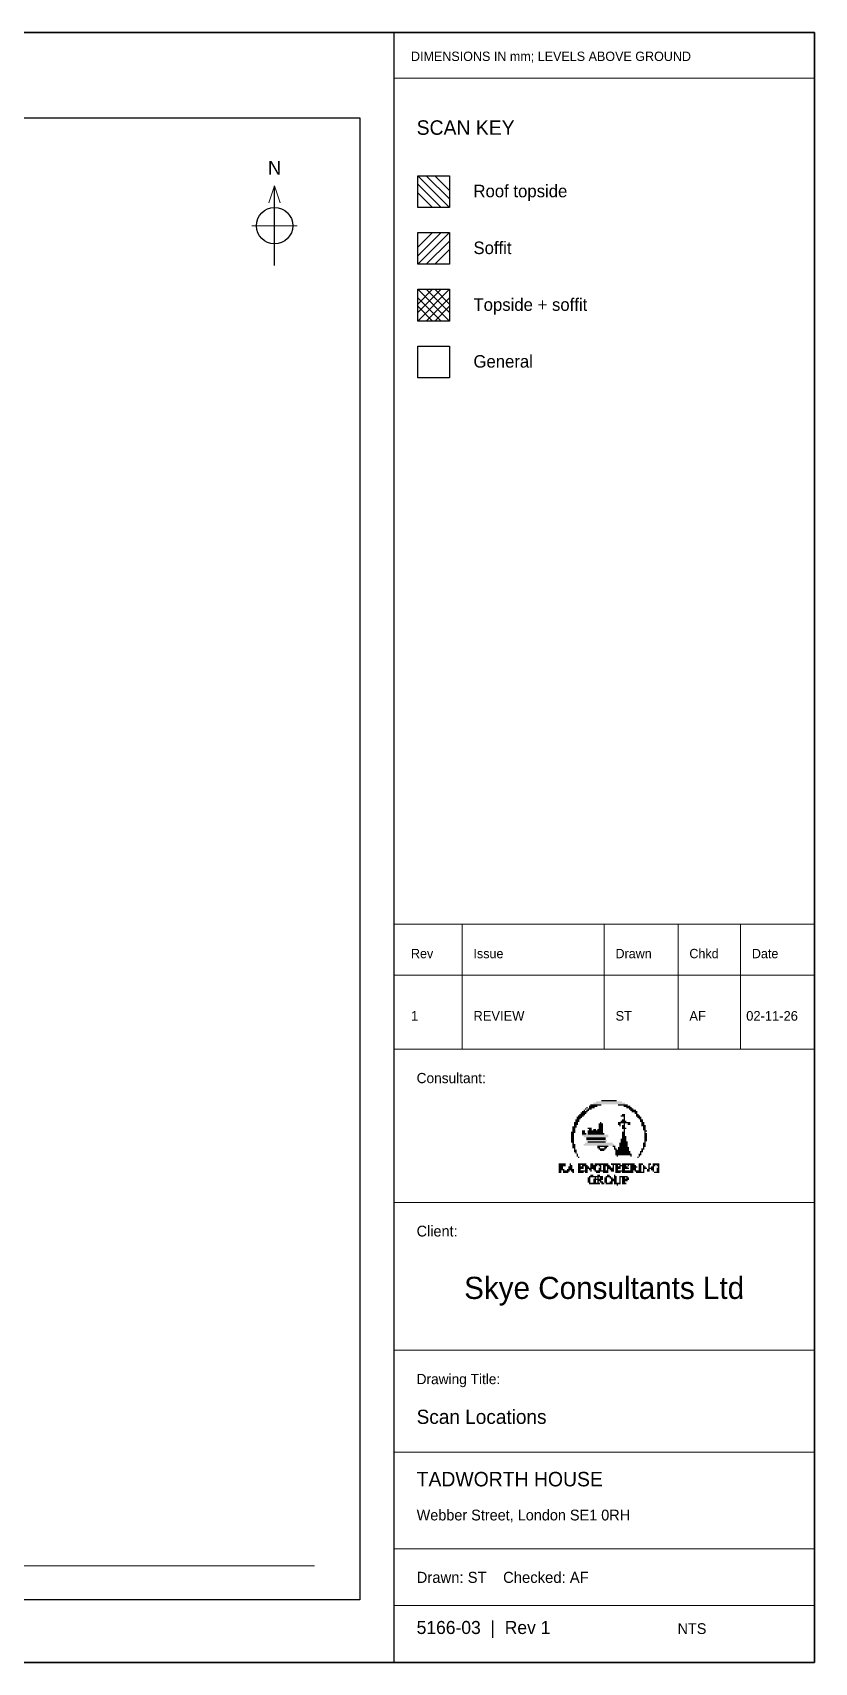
# Paper-space layout '03 Scan Locations' of a CAD drawing. Header units: millimetres. Extents: x 5 to 415, y 5 to 292.
# Drawn here: x 277.4 to 415, y 5 to 292 of the extents above; entities that cross this region are included whole.
import ezdxf
from ezdxf.enums import TextEntityAlignment as Align

# ---------------------------------------------------------------- set-up
doc = ezdxf.new("R2010")
doc.units = ezdxf.units.MM
for name, color, linetype in [('FRAME', 7, 'Continuous'), ('SCAN_BOTH', 7, 'Continuous'), ('SCAN_GENERAL', 7, 'Continuous'), ('SCAN_SOFFIT', 7, 'Continuous'), ('SCAN_TOPSIDE', 7, 'Continuous'), ('TEXT', 7, 'Continuous')]:
    doc.layers.add(name, color=color, linetype=linetype)

# ---------------------------------------------------------------- blocks, each defined once
blk = doc.blocks.new('SHEET_03')
at = {"layer": 'FRAME', "color": 7, "linetype": 'Continuous', "lineweight": 35}
for p, q in [((5, 292), (415, 292)), ((415, 292), (415, 5)), ((415, 5), (5, 5))]:
    blk.add_line(p, q, dxfattribs=at)
at = {"layer": 'FRAME', "color": 7, "linetype": 'Continuous', "lineweight": 30}
blk.add_line((341, 292), (341, 5), dxfattribs=at)
at = {"layer": 'FRAME', "color": 7, "linetype": 'Continuous', "lineweight": 18}
blk.add_line((341, 284), (415, 284), dxfattribs=at)
at = {"layer": 'FRAME', "color": 7, "linetype": 'Continuous', "lineweight": 25}
for p, q in [((15, 277), (335, 277)), ((335, 277), (335, 16)), ((320, 251), (320, 265)), ((335, 16), (15, 16))]:
    blk.add_line(p, q, dxfattribs=at)
at = {"layer": 'FRAME', "color": 7, "linetype": 'Continuous', "lineweight": 20}
for p, q in [((320, 265), (319, 262)), ((320, 265), (321, 262)), ((341, 135), (415, 135)), ((341, 126), (415, 126)), ((341, 113), (415, 113)), ((341, 86), (415, 86)), ((341, 60), (415, 60)), ((341, 42), (415, 42)), ((341, 25), (415, 25)), ((341, 15), (415, 15))]:
    blk.add_line(p, q, dxfattribs=at)
at = {"layer": 'FRAME', "color": 7, "linetype": 'Continuous', "lineweight": 15}
for p, q in [((316, 258), (324, 258)), ((353, 135), (353, 113)), ((378, 135), (378, 113)), ((391, 135), (391, 113)), ((402, 135), (402, 113)), ((28, 22), (327, 22))]:
    blk.add_line(p, q, dxfattribs=at)
at = {"layer": 'FRAME'}
blk.add_circle((320, 258), 3.2, dxfattribs=at)
for points in [[(376.07, 103.54), (381.66, 103.54), (376.07, 103.3), (381.66, 103.3)], [(376.56, 103.79), (381.17, 103.79), (376.56, 103.54), (381.17, 103.54)], [(377.53, 104.03), (380.2, 104.03), (377.53, 103.79), (380.2, 103.79)], [(372.91, 100.63), (373.64, 100.63), (372.91, 100.39), (373.64, 100.39)], [(373.16, 101.11), (374.13, 101.11), (373.16, 100.87), (374.13, 100.87)], [(373.16, 100.87), (373.89, 100.87), (373.16, 100.63), (373.89, 100.63)], [(373.4, 101.36), (374.37, 101.36), (373.4, 101.11), (374.37, 101.11)], [(373.64, 101.6), (374.61, 101.6), (373.64, 101.36), (374.61, 101.36)], [(373.89, 101.84), (374.86, 101.84), (373.89, 101.6), (374.86, 101.6)], [(374.13, 102.09), (375.1, 102.09), (374.13, 101.84), (375.1, 101.84)], [(374.37, 102.33), (374.61, 102.33), (374.37, 102.09), (374.61, 102.09)], [(374.61, 102.57), (374.86, 102.57), (374.61, 102.33), (374.86, 102.33)], [(374.86, 102.81), (375.1, 102.81), (374.86, 102.57), (375.1, 102.57)], [(374.86, 102.33), (375.34, 102.33), (374.86, 102.09), (375.34, 102.09)], [(375.1, 102.57), (375.83, 102.57), (375.1, 102.33), (375.83, 102.33)], [(375.34, 103.06), (376.8, 103.06), (375.34, 102.81), (376.8, 102.81)], [(375.34, 102.81), (376.31, 102.81), (375.34, 102.57), (376.31, 102.57)], [(375.59, 103.3), (377.53, 103.3), (375.59, 103.06), (377.53, 103.06)], [(380.44, 103.3), (382.14, 103.3), (380.44, 103.06), (382.14, 103.06)], [(380.93, 101.36), (381.66, 101.36), (380.93, 101.11), (381.66, 101.11)], [(381.17, 101.6), (381.66, 101.6), (381.17, 101.36), (381.66, 101.36)], [(381.17, 100.63), (381.66, 100.63), (381.17, 100.39), (381.66, 100.39)], [(381.41, 103.06), (382.63, 103.06), (381.41, 102.81), (382.63, 102.81)], [(381.41, 101.11), (381.66, 101.11), (381.41, 100.87), (381.66, 100.87)], [(381.41, 100.87), (381.66, 100.87), (381.41, 100.63), (381.66, 100.63)], [(381.9, 102.81), (382.87, 102.81), (381.9, 102.57), (382.87, 102.57)], [(382.39, 102.57), (383.11, 102.57), (382.39, 102.33), (383.11, 102.33)], [(382.63, 102.33), (383.6, 102.33), (382.63, 102.09), (383.6, 102.09)], [(382.87, 102.09), (383.84, 102.09), (382.87, 101.84), (383.84, 101.84)], [(383.36, 101.84), (383.84, 101.84), (383.36, 101.6), (383.84, 101.6)], [(383.6, 101.6), (384.09, 101.6), (383.6, 101.36), (384.09, 101.36)], [(383.6, 101.36), (384.33, 101.36), (383.6, 101.11), (384.33, 101.11)], [(383.84, 101.11), (384.57, 101.11), (383.84, 100.87), (384.57, 100.87)], [(384.09, 100.87), (384.57, 100.87), (384.09, 100.63), (384.57, 100.63)], [(384.33, 100.63), (384.81, 100.63), (384.33, 100.39), (384.81, 100.39)], [(372.19, 98.44), (372.91, 98.44), (372.19, 98.2), (372.91, 98.2)], [(372.19, 98.2), (372.67, 98.2), (372.19, 97.96), (372.67, 97.96)], [(372.19, 97.96), (372.67, 97.96), (372.19, 97.71), (372.67, 97.71)], [(372.19, 97.71), (372.67, 97.71), (372.19, 97.47), (372.67, 97.47)], [(372.43, 99.41), (373.16, 99.41), (372.43, 99.17), (373.16, 99.17)], [(372.43, 99.17), (372.91, 99.17), (372.43, 98.93), (372.91, 98.93)], [(372.43, 98.93), (372.91, 98.93), (372.43, 98.69), (372.91, 98.69)], [(372.43, 98.69), (372.91, 98.69), (372.43, 98.44), (372.91, 98.44)], [(372.67, 100.14), (373.4, 100.14), (372.67, 99.9), (373.4, 99.9)], [(372.67, 99.9), (373.4, 99.9), (372.67, 99.66), (373.4, 99.66)], [(372.67, 99.66), (373.16, 99.66), (372.67, 99.41), (373.16, 99.41)], [(372.91, 100.39), (373.64, 100.39), (372.91, 100.14), (373.64, 100.14)], [(374.13, 98.69), (374.61, 98.69), (374.13, 98.44), (374.61, 98.44)], [(374.13, 98.44), (374.61, 98.44), (374.13, 98.2), (374.61, 98.2)], [(374.13, 98.2), (374.86, 98.2), (374.13, 97.96), (374.86, 97.96)], [(374.13, 97.96), (378.74, 97.96), (374.13, 97.71), (378.74, 97.71)], [(374.37, 97.71), (378.74, 97.71), (374.37, 97.47), (378.74, 97.47)], [(375.1, 99.17), (375.83, 99.17), (375.1, 98.93), (375.83, 98.93)], [(375.1, 98.69), (377.77, 98.69), (375.1, 98.44), (377.77, 98.44)], [(375.1, 98.44), (377.77, 98.44), (375.1, 98.2), (377.77, 98.2)], [(375.1, 98.2), (378.01, 98.2), (375.1, 97.96), (378.01, 97.96)], [(375.34, 98.93), (375.83, 98.93), (375.34, 98.69), (375.83, 98.69)], [(376.07, 98.93), (376.56, 98.93), (376.07, 98.69), (376.56, 98.69)], [(376.8, 98.93), (377.77, 98.93), (376.8, 98.69), (377.77, 98.69)], [(377.04, 99.9), (377.77, 99.9), (377.04, 99.66), (377.77, 99.66)], [(377.04, 99.66), (377.77, 99.66), (377.04, 99.41), (377.77, 99.41)], [(377.04, 99.41), (377.77, 99.41), (377.04, 99.17), (377.77, 99.17)], [(377.04, 99.17), (377.77, 99.17), (377.04, 98.93), (377.77, 98.93)], [(377.29, 100.14), (377.53, 100.14), (377.29, 99.9), (377.53, 99.9)], [(380.44, 100.14), (382.63, 100.14), (380.44, 99.9), (382.63, 99.9)], [(380.44, 99.9), (380.93, 99.9), (380.44, 99.66), (380.93, 99.66)], [(380.69, 99.66), (380.93, 99.66), (380.69, 99.41), (380.93, 99.41)], [(380.93, 100.39), (381.9, 100.39), (380.93, 100.14), (381.9, 100.14)], [(381.17, 99.66), (381.66, 99.66), (381.17, 99.41), (381.66, 99.41)], [(381.17, 99.41), (381.66, 99.41), (381.17, 99.17), (381.66, 99.17)], [(381.17, 99.17), (381.9, 99.17), (381.17, 98.93), (381.9, 98.93)], [(381.17, 98.44), (381.66, 98.44), (381.17, 98.2), (381.66, 98.2)], [(381.17, 98.2), (381.66, 98.2), (381.17, 97.96), (381.66, 97.96)], [(381.17, 97.96), (381.66, 97.96), (381.17, 97.71), (381.66, 97.71)], [(381.17, 97.71), (381.9, 97.71), (381.17, 97.47), (381.9, 97.47)], [(381.41, 99.9), (381.66, 99.9), (381.41, 99.66), (381.66, 99.66)], [(381.41, 98.93), (381.66, 98.93), (381.41, 98.69), (381.66, 98.69)], [(381.41, 98.69), (381.66, 98.69), (381.41, 98.44), (381.66, 98.44)], [(382.14, 99.9), (382.63, 99.9), (382.14, 99.66), (382.63, 99.66)], [(384.33, 100.39), (384.81, 100.39), (384.33, 100.14), (384.81, 100.14)], [(384.57, 100.14), (385.06, 100.14), (384.57, 99.9), (385.06, 99.9)], [(384.57, 99.9), (385.06, 99.9), (384.57, 99.66), (385.06, 99.66)], [(384.57, 99.66), (385.3, 99.66), (384.57, 99.41), (385.3, 99.41)], [(384.81, 99.41), (385.3, 99.41), (384.81, 99.17), (385.3, 99.17)], [(384.81, 99.17), (385.3, 99.17), (384.81, 98.93), (385.3, 98.93)], [(384.81, 98.93), (385.3, 98.93), (384.81, 98.69), (385.3, 98.69)], [(385.06, 98.69), (385.54, 98.69), (385.06, 98.44), (385.54, 98.44)], [(385.06, 98.44), (385.3, 98.44), (385.06, 98.2), (385.3, 98.2)], [(385.06, 98.2), (385.54, 98.2), (385.06, 97.96), (385.54, 97.96)], [(385.06, 97.96), (385.54, 97.96), (385.06, 97.71), (385.54, 97.71)], [(385.06, 97.71), (385.54, 97.71), (385.06, 97.47), (385.54, 97.47)], [(372.19, 97.47), (372.67, 97.47), (372.19, 97.23), (372.67, 97.23)], [(372.19, 97.23), (372.67, 97.23), (372.19, 96.99), (372.67, 96.99)], [(372.19, 96.99), (372.67, 96.99), (372.19, 96.74), (372.67, 96.74)], [(372.19, 96.74), (372.67, 96.74), (372.19, 96.5), (372.67, 96.5)], [(372.43, 96.5), (372.67, 96.5), (372.43, 96.26), (372.67, 96.26)], [(372.43, 96.26), (372.91, 96.26), (372.43, 96.01), (372.91, 96.01)], [(372.43, 96.01), (372.91, 96.01), (372.43, 95.77), (372.91, 95.77)], [(372.43, 95.77), (372.91, 95.77), (372.43, 95.53), (372.91, 95.53)], [(372.67, 95.53), (372.91, 95.53), (372.67, 95.29), (372.91, 95.29)], [(372.67, 95.29), (373.16, 95.29), (372.67, 95.04), (373.16, 95.04)], [(372.67, 95.04), (373.16, 95.04), (372.67, 94.8), (373.16, 94.8)], [(372.91, 94.8), (373.16, 94.8), (372.91, 94.56), (373.16, 94.56)], [(374.37, 96.26), (379.71, 96.26), (374.37, 96.01), (379.71, 96.01)], [(374.61, 96.5), (379.47, 96.5), (374.61, 96.26), (379.47, 96.26)], [(374.86, 97.47), (378.26, 97.47), (374.86, 97.23), (378.26, 97.23)], [(374.86, 97.23), (378.26, 97.23), (374.86, 96.99), (378.26, 96.99)], [(374.86, 96.99), (378.5, 96.99), (374.86, 96.74), (378.5, 96.74)], [(375.1, 96.74), (378.26, 96.74), (375.1, 96.5), (378.26, 96.5)], [(376.8, 96.01), (378.74, 96.01), (376.8, 95.77), (378.74, 95.77)], [(376.8, 95.77), (377.29, 95.77), (376.8, 95.53), (377.29, 95.53)], [(377.04, 95.53), (378.26, 95.53), (377.04, 95.29), (378.26, 95.29)], [(377.29, 95.29), (378.01, 95.29), (377.29, 95.04), (378.01, 95.04)], [(378.01, 95.77), (378.5, 95.77), (378.01, 95.53), (378.5, 95.53)], [(379.47, 96.01), (379.96, 96.01), (379.47, 95.77), (379.96, 95.77)], [(379.71, 95.77), (379.96, 95.77), (379.71, 95.53), (379.96, 95.53)], [(379.71, 95.53), (380.2, 95.53), (379.71, 95.29), (380.2, 95.29)], [(379.96, 95.29), (382.39, 95.29), (379.96, 95.04), (382.39, 95.04)], [(379.96, 95.04), (382.63, 95.04), (379.96, 94.8), (382.63, 94.8)], [(379.96, 94.8), (382.63, 94.8), (379.96, 94.56), (382.63, 94.56)], [(380.44, 95.77), (382.39, 95.77), (380.44, 95.53), (382.39, 95.53)], [(380.44, 95.53), (382.39, 95.53), (380.44, 95.29), (382.39, 95.29)], [(380.69, 96.5), (382.14, 96.5), (380.69, 96.26), (382.14, 96.26)], [(380.69, 96.26), (382.14, 96.26), (380.69, 96.01), (382.14, 96.01)], [(380.69, 96.01), (382.14, 96.01), (380.69, 95.77), (382.14, 95.77)], [(380.93, 97.23), (381.9, 97.23), (380.93, 96.99), (381.9, 96.99)], [(380.93, 96.99), (381.9, 96.99), (380.93, 96.74), (381.9, 96.74)], [(380.93, 96.74), (382.14, 96.74), (380.93, 96.5), (382.14, 96.5)], [(381.17, 97.47), (381.9, 97.47), (381.17, 97.23), (381.9, 97.23)], [(384.33, 95.04), (384.81, 95.04), (384.33, 94.8), (384.81, 94.8)], [(384.33, 94.8), (384.57, 94.8), (384.33, 94.56), (384.57, 94.56)], [(384.57, 95.53), (385.06, 95.53), (384.57, 95.29), (385.06, 95.29)], [(384.57, 95.29), (384.81, 95.29), (384.57, 95.04), (384.81, 95.04)], [(384.81, 96.5), (385.3, 96.5), (384.81, 96.26), (385.3, 96.26)], [(384.81, 96.26), (385.3, 96.26), (384.81, 96.01), (385.3, 96.01)], [(384.81, 96.01), (385.3, 96.01), (384.81, 95.77), (385.3, 95.77)], [(384.81, 95.77), (385.06, 95.77), (384.81, 95.53), (385.06, 95.53)], [(385.06, 97.47), (385.54, 97.47), (385.06, 97.23), (385.54, 97.23)], [(385.06, 97.23), (385.54, 97.23), (385.06, 96.99), (385.54, 96.99)], [(385.06, 96.99), (385.54, 96.99), (385.06, 96.74), (385.54, 96.74)], [(385.06, 96.74), (385.3, 96.74), (385.06, 96.5), (385.3, 96.5)], [(370, 92.86), (371.21, 92.86), (370, 92.61), (371.21, 92.61)], [(370, 92.61), (371.21, 92.61), (370, 92.37), (371.21, 92.37)], [(370, 92.37), (370.73, 92.37), (370, 92.13), (370.73, 92.13)], [(370, 92.13), (370.73, 92.13), (370, 91.89), (370.73, 91.89)], [(370, 91.89), (370.97, 91.89), (370, 91.64), (370.97, 91.64)], [(371.46, 91.89), (372.67, 91.89), (371.46, 91.64), (372.67, 91.64)], [(371.7, 92.37), (372.43, 92.37), (371.7, 92.13), (372.43, 92.13)], [(371.7, 92.13), (372.43, 92.13), (371.7, 91.89), (372.43, 91.89)], [(371.94, 92.86), (372.19, 92.86), (371.94, 92.61), (372.19, 92.61)], [(371.94, 92.61), (372.43, 92.61), (371.94, 92.37), (372.43, 92.37)], [(373.16, 94.56), (373.4, 94.56), (373.16, 94.31), (373.4, 94.31)], [(373.16, 94.31), (373.4, 94.31), (373.16, 94.07), (373.4, 94.07)], [(373.4, 94.07), (373.64, 94.07), (373.4, 93.83), (373.64, 93.83)], [(373.4, 92.86), (374.86, 92.86), (373.4, 92.61), (374.86, 92.61)], [(373.4, 92.61), (373.89, 92.61), (373.4, 92.37), (373.89, 92.37)], [(373.4, 92.37), (374.37, 92.37), (373.4, 92.13), (374.37, 92.13)], [(373.4, 92.13), (374.37, 92.13), (373.4, 91.89), (374.37, 91.89)], [(373.4, 91.89), (373.89, 91.89), (373.4, 91.64), (373.89, 91.64)], [(374.13, 92.61), (375.1, 92.61), (374.13, 92.37), (375.1, 92.37)], [(374.61, 92.37), (375.34, 92.37), (374.61, 92.13), (375.34, 92.13)], [(374.61, 92.13), (376.56, 92.13), (374.61, 91.89), (376.56, 91.89)], [(374.61, 91.89), (375.1, 91.89), (374.61, 91.64), (375.1, 91.64)], [(375.34, 91.89), (375.83, 91.89), (375.34, 91.64), (375.83, 91.64)], [(375.59, 92.86), (376.07, 92.86), (375.59, 92.61), (376.07, 92.61)], [(375.59, 92.61), (376.8, 92.61), (375.59, 92.37), (376.8, 92.37)], [(375.59, 92.37), (376.56, 92.37), (375.59, 92.13), (376.56, 92.13)], [(376.07, 91.89), (376.56, 91.89), (376.07, 91.64), (376.56, 91.64)], [(376.31, 92.86), (378.74, 92.86), (376.31, 92.61), (378.74, 92.61)], [(377.04, 92.61), (377.53, 92.61), (377.04, 92.37), (377.53, 92.37)], [(377.04, 92.13), (377.53, 92.13), (377.04, 91.89), (377.53, 91.89)], [(377.04, 91.89), (377.53, 91.89), (377.04, 91.64), (377.53, 91.64)], [(377.29, 92.37), (377.53, 92.37), (377.29, 92.13), (377.53, 92.13)], [(377.77, 92.61), (378.99, 92.61), (377.77, 92.37), (378.99, 92.37)], [(377.77, 92.37), (378.26, 92.37), (377.77, 92.13), (378.26, 92.13)], [(377.77, 92.13), (378.26, 92.13), (377.77, 91.89), (378.26, 91.89)], [(377.77, 91.89), (378.26, 91.89), (377.77, 91.64), (378.26, 91.64)], [(378.5, 92.37), (379.23, 92.37), (378.5, 92.13), (379.23, 92.13)], [(378.5, 92.13), (379.71, 92.13), (378.5, 91.89), (379.71, 91.89)], [(378.5, 91.89), (378.74, 91.89), (378.5, 91.64), (378.74, 91.64)], [(378.99, 91.89), (379.71, 91.89), (378.99, 91.64), (379.71, 91.64)], [(379.23, 92.86), (380.93, 92.86), (379.23, 92.61), (380.93, 92.61)], [(379.47, 92.61), (379.71, 92.61), (379.47, 92.37), (379.71, 92.37)], [(379.47, 92.37), (379.71, 92.37), (379.47, 92.13), (379.71, 92.13)], [(379.96, 94.56), (382.87, 94.56), (379.96, 94.31), (382.87, 94.31)], [(379.96, 92.61), (380.44, 92.61), (379.96, 92.37), (380.44, 92.37)], [(379.96, 92.37), (380.93, 92.37), (379.96, 92.13), (380.93, 92.13)], [(379.96, 92.13), (380.93, 92.13), (379.96, 91.89), (380.93, 91.89)], [(379.96, 91.89), (380.44, 91.89), (379.96, 91.64), (380.44, 91.64)], [(380.2, 94.31), (380.44, 94.31), (380.2, 94.07), (380.44, 94.07)], [(380.69, 92.61), (381.9, 92.61), (380.69, 92.37), (381.9, 92.37)], [(381.17, 92.86), (383.36, 92.86), (381.17, 92.61), (383.36, 92.61)], [(381.17, 92.37), (382.14, 92.37), (381.17, 92.13), (382.14, 92.13)], [(381.17, 92.13), (382.39, 92.13), (381.17, 91.89), (382.39, 91.89)], [(381.17, 91.89), (381.66, 91.89), (381.17, 91.64), (381.66, 91.64)], [(382.14, 92.61), (382.39, 92.61), (382.14, 92.37), (382.39, 92.37)], [(382.63, 94.31), (382.87, 94.31), (382.63, 94.07), (382.87, 94.07)], [(382.63, 92.61), (383.6, 92.61), (382.63, 92.37), (383.6, 92.37)], [(382.63, 92.37), (383.84, 92.37), (382.63, 92.13), (383.84, 92.13)], [(382.63, 92.13), (383.6, 92.13), (382.63, 91.89), (383.6, 91.89)], [(382.63, 91.89), (383.6, 91.89), (382.63, 91.64), (383.6, 91.64)], [(383.84, 94.07), (384.09, 94.07), (383.84, 93.83), (384.09, 93.83)], [(384.09, 94.56), (384.57, 94.56), (384.09, 94.31), (384.57, 94.31)], [(384.09, 94.31), (384.33, 94.31), (384.09, 94.07), (384.33, 94.07)], [(384.09, 92.86), (384.81, 92.86), (384.09, 92.61), (384.81, 92.61)], [(384.09, 92.61), (384.57, 92.61), (384.09, 92.37), (384.57, 92.37)], [(384.09, 92.37), (384.57, 92.37), (384.09, 92.13), (384.57, 92.13)], [(384.09, 92.13), (384.57, 92.13), (384.09, 91.89), (384.57, 91.89)], [(384.09, 91.89), (384.57, 91.89), (384.09, 91.64), (384.57, 91.64)], [(384.81, 92.61), (385.06, 92.61), (384.81, 92.37), (385.06, 92.37)], [(384.81, 92.37), (385.3, 92.37), (384.81, 92.13), (385.3, 92.13)], [(384.81, 92.13), (385.54, 92.13), (384.81, 91.89), (385.54, 91.89)], [(384.81, 91.89), (385.06, 91.89), (384.81, 91.64), (385.06, 91.64)], [(385.54, 91.89), (386.03, 91.89), (385.54, 91.64), (386.03, 91.64)], [(385.79, 92.86), (386.27, 92.86), (385.79, 92.61), (386.27, 92.61)], [(385.79, 92.61), (386.03, 92.61), (385.79, 92.37), (386.03, 92.37)], [(385.79, 92.37), (386.03, 92.37), (385.79, 92.13), (386.03, 92.13)], [(385.79, 92.13), (386.76, 92.13), (385.79, 91.89), (386.76, 91.89)], [(386.27, 92.37), (386.76, 92.37), (386.27, 92.13), (386.76, 92.13)], [(386.27, 91.89), (386.76, 91.89), (386.27, 91.64), (386.76, 91.64)], [(386.51, 92.86), (387.73, 92.86), (386.51, 92.61), (387.73, 92.61)], [(386.51, 92.61), (387, 92.61), (386.51, 92.37), (387, 92.37)], [(387.24, 92.61), (387.73, 92.61), (387.24, 92.37), (387.73, 92.37)], [(387.24, 92.13), (387.73, 92.13), (387.24, 91.89), (387.73, 91.89)], [(387.24, 91.89), (387.73, 91.89), (387.24, 91.64), (387.73, 91.64)], [(387.49, 92.37), (387.73, 92.37), (387.49, 92.13), (387.73, 92.13)], [(370, 91.64), (370.49, 91.64), (370, 91.4), (370.49, 91.4)], [(370, 91.4), (370.49, 91.4), (370, 91.16), (370.49, 91.16)], [(370.73, 91.64), (371.94, 91.64), (370.73, 91.4), (371.94, 91.4)], [(370.73, 91.4), (371.7, 91.4), (370.73, 91.16), (371.7, 91.16)], [(372.19, 91.64), (372.67, 91.64), (372.19, 91.4), (372.67, 91.4)], [(372.43, 91.4), (372.67, 91.4), (372.43, 91.16), (372.67, 91.16)], [(373.4, 91.64), (375.1, 91.64), (373.4, 91.4), (375.1, 91.4)], [(373.4, 91.4), (374.37, 91.4), (373.4, 91.16), (374.37, 91.16)], [(374.61, 91.4), (375.1, 91.4), (374.61, 91.16), (375.1, 91.16)], [(375.1, 90.43), (375.59, 90.43), (375.1, 90.19), (375.59, 90.19)], [(375.1, 90.19), (375.59, 90.19), (375.1, 89.94), (375.59, 89.94)], [(375.1, 89.94), (375.59, 89.94), (375.1, 89.7), (375.59, 89.7)], [(375.1, 89.7), (375.59, 89.7), (375.1, 89.46), (375.59, 89.46)], [(375.34, 90.67), (377.77, 90.67), (375.34, 90.43), (377.77, 90.43)], [(375.34, 89.46), (377.29, 89.46), (375.34, 89.21), (377.29, 89.21)], [(375.59, 91.64), (375.83, 91.64), (375.59, 91.4), (375.83, 91.4)], [(375.59, 90.91), (376.07, 90.91), (375.59, 90.67), (376.07, 90.67)], [(376.07, 90.19), (377.77, 90.19), (376.07, 89.94), (377.77, 89.94)], [(376.07, 89.94), (376.56, 89.94), (376.07, 89.7), (376.56, 89.7)], [(376.07, 89.7), (376.56, 89.7), (376.07, 89.46), (376.56, 89.46)], [(376.31, 91.64), (378.74, 91.64), (376.31, 91.4), (378.74, 91.4)], [(376.31, 90.43), (376.56, 90.43), (376.31, 90.19), (376.56, 90.19)], [(376.56, 91.4), (377.29, 91.4), (376.56, 91.16), (377.29, 91.16)], [(376.8, 90.91), (377.29, 90.91), (376.8, 90.67), (377.29, 90.67)], [(376.8, 90.43), (377.04, 90.43), (376.8, 90.19), (377.04, 90.19)], [(376.8, 89.94), (377.53, 89.94), (376.8, 89.7), (377.53, 89.7)], [(376.8, 89.7), (377.04, 89.7), (376.8, 89.46), (377.04, 89.46)], [(377.29, 90.43), (377.77, 90.43), (377.29, 90.19), (377.77, 90.19)], [(377.29, 89.7), (377.77, 89.7), (377.29, 89.46), (377.77, 89.46)], [(377.53, 89.46), (378.01, 89.46), (377.53, 89.21), (378.01, 89.21)], [(377.77, 91.4), (378.74, 91.4), (377.77, 91.16), (378.74, 91.16)], [(378.01, 90.43), (378.5, 90.43), (378.01, 90.19), (378.5, 90.19)], [(378.01, 90.19), (378.5, 90.19), (378.01, 89.94), (378.5, 89.94)], [(378.01, 89.94), (378.5, 89.94), (378.01, 89.7), (378.5, 89.7)], [(378.01, 89.7), (378.5, 89.7), (378.01, 89.46), (378.5, 89.46)], [(378.26, 90.67), (379.23, 90.67), (378.26, 90.43), (379.23, 90.43)], [(378.26, 89.46), (379.47, 89.46), (378.26, 89.21), (379.47, 89.21)], [(378.5, 90.91), (378.99, 90.91), (378.5, 90.67), (378.99, 90.67)], [(378.99, 90.43), (379.47, 90.43), (378.99, 90.19), (379.47, 90.19)], [(378.99, 89.7), (379.47, 89.7), (378.99, 89.46), (379.47, 89.46)], [(379.23, 91.64), (379.71, 91.64), (379.23, 91.4), (379.71, 91.4)], [(379.23, 90.19), (380.2, 90.19), (379.23, 89.94), (380.2, 89.94)], [(379.23, 89.94), (380.2, 89.94), (379.23, 89.7), (380.2, 89.7)], [(379.71, 90.91), (379.96, 90.91), (379.71, 90.67), (379.96, 90.67)], [(379.71, 90.67), (380.2, 90.67), (379.71, 90.43), (380.2, 90.43)], [(379.71, 90.43), (380.2, 90.43), (379.71, 90.19), (380.2, 90.19)], [(379.71, 89.7), (380.2, 89.7), (379.71, 89.46), (380.2, 89.46)], [(379.71, 89.46), (380.93, 89.46), (379.71, 89.21), (380.93, 89.21)], [(379.96, 91.64), (383.11, 91.64), (379.96, 91.4), (383.11, 91.4)], [(379.96, 91.4), (380.93, 91.4), (379.96, 91.16), (380.93, 91.16)], [(380.2, 89.21), (380.44, 89.21), (380.2, 88.97), (380.44, 88.97)], [(380.69, 90.67), (382.14, 90.67), (380.69, 90.43), (382.14, 90.43)], [(380.69, 90.43), (380.93, 90.43), (380.69, 90.19), (380.93, 90.19)], [(380.69, 90.19), (380.93, 90.19), (380.69, 89.94), (380.93, 89.94)], [(380.69, 89.94), (380.93, 89.94), (380.69, 89.7), (380.93, 89.7)], [(380.69, 89.7), (380.93, 89.7), (380.69, 89.46), (380.93, 89.46)], [(381.17, 91.4), (383.11, 91.4), (381.17, 91.16), (383.11, 91.16)], [(381.17, 90.43), (381.66, 90.43), (381.17, 90.19), (381.66, 90.19)], [(381.17, 90.19), (382.39, 90.19), (381.17, 89.94), (382.39, 89.94)], [(381.17, 89.94), (382.14, 89.94), (381.17, 89.7), (382.14, 89.7)], [(381.17, 89.7), (381.66, 89.7), (381.17, 89.46), (381.66, 89.46)], [(381.17, 89.46), (381.9, 89.46), (381.17, 89.21), (381.9, 89.21)], [(381.9, 90.43), (382.39, 90.43), (381.9, 90.19), (382.39, 90.19)], [(383.36, 91.64), (384.57, 91.64), (383.36, 91.4), (384.57, 91.4)], [(383.6, 91.4), (385.06, 91.4), (383.6, 91.16), (385.06, 91.16)], [(384.81, 91.64), (385.06, 91.64), (384.81, 91.4), (385.06, 91.4)], [(385.54, 91.64), (386.03, 91.64), (385.54, 91.4), (386.03, 91.4)], [(386.51, 91.64), (386.76, 91.64), (386.51, 91.4), (386.76, 91.4)], [(386.76, 91.4), (387.73, 91.4), (386.76, 91.16), (387.73, 91.16)], [(387.24, 91.64), (387.73, 91.64), (387.24, 91.4), (387.73, 91.4)]]:
    blk.add_solid(points, dxfattribs=at)
at = {"layer": 'SCAN_BOTH', "color": 7, "linetype": 'Continuous', "lineweight": 30}
for p, q in [((345.2, 246.8), (350.8, 246.8)), ((345.2, 241.2), (345.2, 246.8)), ((350.8, 246.8), (350.8, 241.2)), ((350.8, 241.2), (345.2, 241.2))]:
    blk.add_line(p, q, dxfattribs=at)
at = {"layer": 'SCAN_BOTH', "color": 7, "linetype": 'Continuous', "lineweight": 18}
for p, q in [((345.2, 246.8), (350.8, 241.2)), ((345.2, 244.2), (347.8, 246.8)), ((345.2, 242.7), (349.3, 246.8)), ((345.2, 241.2), (350.8, 246.8)), ((345.2, 245.3), (349.3, 241.2)), ((350.8, 242.7), (346.7, 246.8)), ((350.8, 245.3), (346.7, 241.2)), ((350.8, 244.2), (348.2, 246.8)), ((345.2, 243.8), (347.8, 241.2)), ((350.8, 243.8), (348.2, 241.2))]:
    blk.add_line(p, q, dxfattribs=at)
at = {"layer": 'SCAN_GENERAL', "color": 7, "linetype": 'Continuous', "lineweight": 30}
for p, q in [((345.2, 236.8), (350.8, 236.8)), ((345.2, 231.2), (345.2, 236.8)), ((350.8, 236.8), (350.8, 231.2)), ((350.8, 231.2), (345.2, 231.2))]:
    blk.add_line(p, q, dxfattribs=at)
at = {"layer": 'SCAN_SOFFIT', "color": 7, "linetype": 'Continuous', "lineweight": 30}
for p, q in [((345.2, 256.8), (350.8, 256.8)), ((345.2, 251.2), (345.2, 256.8)), ((350.8, 256.8), (350.8, 251.2)), ((350.8, 251.2), (345.2, 251.2))]:
    blk.add_line(p, q, dxfattribs=at)
at = {"layer": 'SCAN_SOFFIT', "color": 7, "linetype": 'Continuous', "lineweight": 18}
for p, q in [((345.2, 254.2), (347.8, 256.8)), ((345.2, 252.7), (349.3, 256.8)), ((345.2, 251.2), (350.8, 256.8)), ((350.8, 255.3), (346.7, 251.2)), ((350.8, 253.8), (348.2, 251.2))]:
    blk.add_line(p, q, dxfattribs=at)
at = {"layer": 'SCAN_TOPSIDE', "color": 7, "linetype": 'Continuous', "lineweight": 30}
for p, q in [((345.2, 266.8), (350.8, 266.8)), ((345.2, 261.2), (345.2, 266.8)), ((350.8, 266.8), (350.8, 261.2)), ((350.8, 261.2), (345.2, 261.2))]:
    blk.add_line(p, q, dxfattribs=at)
at = {"layer": 'SCAN_TOPSIDE', "color": 7, "linetype": 'Continuous', "lineweight": 18}
for p, q in [((345.2, 266.8), (350.8, 261.2)), ((345.2, 265.3), (349.3, 261.2)), ((350.8, 262.7), (346.7, 266.8)), ((350.8, 264.2), (348.2, 266.8)), ((345.2, 263.8), (347.8, 261.2))]:
    blk.add_line(p, q, dxfattribs=at)
at = {"layer": 'TEXT'}
for s, height, p in [('DIMENSIONS IN mm; LEVELS ABOVE GROUND', 1.65, (344, 287)), ('SCAN KEY', 2.55, (345, 274)), ('Roof topside', 2.2, (355, 263)), ('Soffit', 2.2, (355, 253)), ('Topside + soffit', 2.2, (355, 243)), ('General', 2.2, (355, 233)), ('Rev', 1.65, (344, 129)), ('Issue', 1.65, (355, 129)), ('Drawn', 1.65, (380, 129)), ('Chkd', 1.65, (393, 129)), ('Date', 1.65, (404, 129)), ('1', 1.7, (344, 118)), ('REVIEW', 1.7, (355, 118)), ('ST', 1.7, (380, 118)), ('AF', 1.7, (393, 118)), ('02-11-26', 1.7, (403, 118)), ('Consultant:', 1.8, (345, 107)), ('Client:', 1.9, (345, 80)), ('Drawing Title:', 1.8, (345, 54)), ('Scan Locations', 2.5, (345, 47)), ('TADWORTH HOUSE', 2.55, (345, 36)), ('Webber Street, London SE1 0RH', 1.9, (345, 30)), ('Drawn: ST    Checked: AF', 1.95, (345, 19)), ('5166-03  |  Rev 1', 2.3, (345, 10))]:
    blk.add_text(s, height=height, dxfattribs=at).set_placement(p)
for s, height, p in [('N', 2.4, (320, 267)), ('Skye Consultants Ltd', 3.9, (378, 69))]:
    blk.add_text(s, height=height, dxfattribs=at).set_placement(p, align=Align.CENTER)
blk.add_text('NTS', height=1.9, dxfattribs=at).set_placement((396, 10), align=Align.RIGHT)

psp = doc.layouts.new('03 Scan Locations')

# ---------------------------------------------------------------- block references
psp.add_blockref('SHEET_03', (0, 0))

doc.saveas('drawing.dxf')
